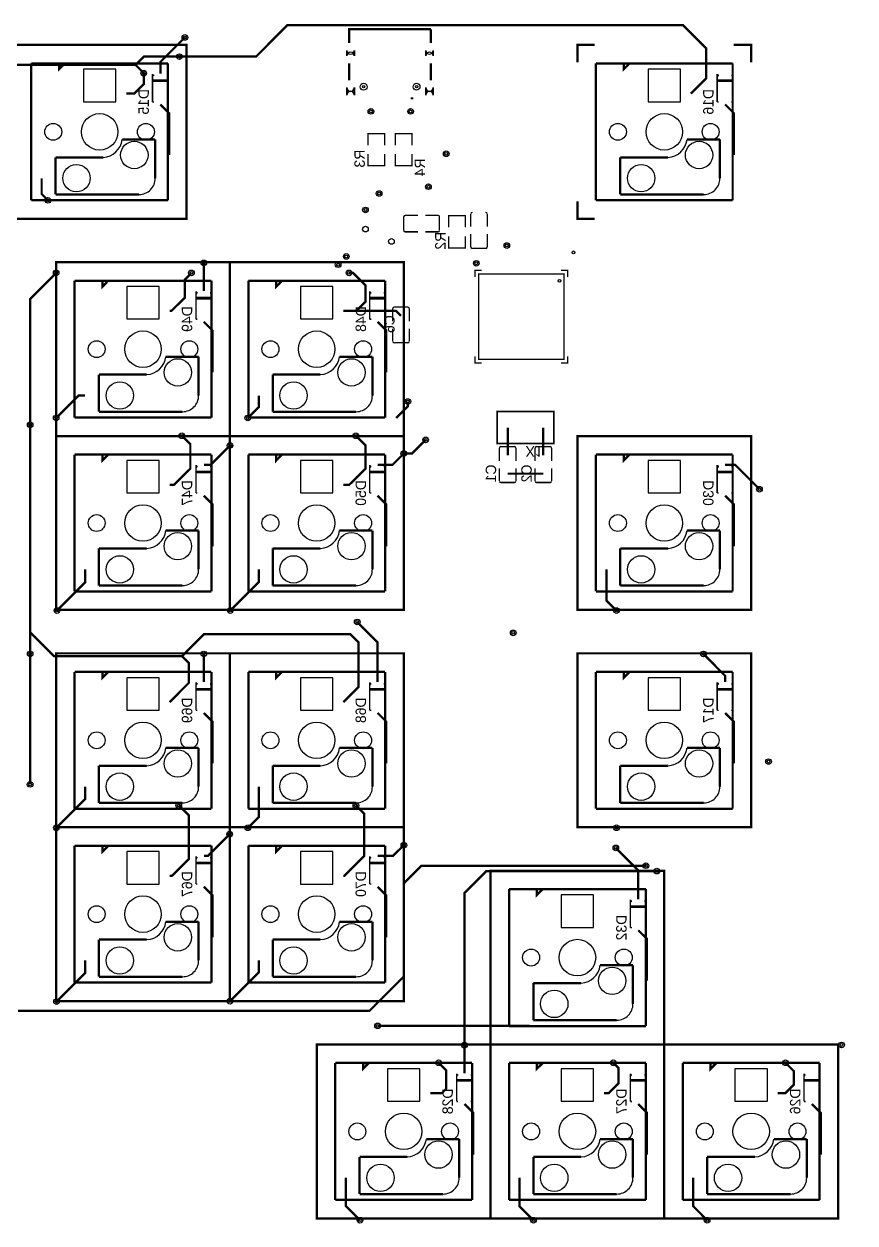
# Model space of a CAD drawing. Extents: x -38 to 13910, y -467 to 6521.
# Drawn here: x 246.5 to 337.6, y -14.3 to 117.1 of the extents above; entities that cross this region are included whole.
import ezdxf

# ---------------------------------------------------------------- set-up
doc = ezdxf.new("R2010")
doc.units = 0
doc.header["$MEASUREMENT"] = 0
for name, color, linetype, true_color in [('BottomLayer', 5, 'Continuous', 0x0000ff), ('BottomSilkLayer', 7, 'Continuous', 0x66cc33), ('BottomSolderMaskLayer', 7, 'Continuous', 0xaa00ff), ('Document', 7, 'Continuous', 0xffffff), ('Hole', 7, 'Continuous', 0x222222), ('Multi-Layer', 7, 'Continuous', 0xc0c0c0), ('TopLayer', 1, 'Continuous', 0xff0000), ('TopSilkLayer', 7, 'Continuous', 0xffcc00), ('TopSolderMaskLayer', 7, 'Continuous', 0x800080)]:
    doc.layers.add(name, color=color, linetype=linetype, true_color=true_color)

msp = doc.modelspace()

# ---------------------------------------------------------------- linework, layer by layer
at = {"layer": 'BottomLayer', "const_width": 0.254}
for points in [[(263.55, 113.49), (271.96, 113.49), (275.41, 116.94), (318.77, 116.94), (321.31, 114.4), (321.31, 111.11), (319.64, 109.44)], [(264.16, 115.59), (261.48, 112.91), (261.48, 111.63)], [(259.65, 111.69), (259.65, 110.49), (258.6, 109.44), (257.73, 109.44)], [(261.48, 108.25), (262.43, 107.29), (262.43, 102.71)], [(288.91, 108.92), (288.91, 108.92), (289.21, 108.92)], [(323.39, 108.25), (324.34, 107.3), (324.34, 102.71)], [(249.15, 97.74), (248.46, 98.44), (248.46, 100.17)], [(266.24, 90.89), (266.24, 90.89), (266.24, 87.82)], [(250.05, 89.79), (247.2, 86.94), (247.19, 33.74)], [(264.88, 89.79), (264.16, 89.06), (264.16, 87.09), (262.69, 85.63), (262.49, 85.63)], [(282.16, 89.79), (282.61, 89.79), (283.95, 88.44), (283.96, 86.64), (282.94, 85.63), (281.54, 85.63)], [(287.86, 85.09), (287.32, 85.63), (282.94, 85.63)], [(266.24, 84.43), (267.19, 83.48), (267.19, 78.89)], [(285.29, 84.43), (286.24, 83.48), (286.24, 78.89)], [(250.05, 73.89), (252.52, 76.35), (253.22, 76.35)], [(271.06, 73.89), (272.27, 75.1), (272.27, 76.35)], [(299.56, 72.84), (299.56, 72.84), (299.56, 69.79)], [(303.46, 72.84), (303.46, 72.84), (303.46, 69.79)], [(263.83, 71.94), (264.76, 71.02), (264.76, 68.34), (262.99, 66.58), (262.49, 66.58)], [(269.11, 70.89), (266.99, 68.77), (266.24, 68.77)], [(282.91, 71.94), (283.96, 70.89), (283.96, 68.34), (282.19, 66.58), (281.54, 66.58)], [(290.56, 71.49), (289.06, 69.99), (288.16, 69.99)], [(288.16, 69.99), (286.94, 68.77), (285.29, 68.77)], [(327.16, 66.09), (324.48, 68.77), (323.39, 68.77)], [(299.56, 67.79), (303.46, 67.79), (303.46, 67.79)], [(266.24, 65.38), (267.19, 64.43), (267.19, 59.84)], [(285.29, 65.38), (286.24, 64.43), (286.24, 59.84)], [(323.39, 65.38), (324.34, 64.43), (324.34, 59.84)], [(250.14, 52.79), (253.22, 55.87), (253.22, 57.3)], [(269.14, 52.79), (272.27, 55.92), (272.27, 57.3)], [(311.48, 52.79), (310.37, 53.9), (310.37, 57.3)], [(283.06, 51.54), (285.29, 49.31), (285.29, 44.96)], [(247.2, 50.39), (249.81, 47.79), (263.85, 47.79), (264.61, 47.04), (264.61, 44.88), (262.49, 42.76)], [(263.85, 47.79), (266.25, 50.19), (282.31, 50.19), (283.21, 49.29), (283.21, 44.43), (281.54, 42.76)], [(266.24, 48.03), (266.24, 48.03), (266.24, 44.96)], [(321.01, 48.03), (323.39, 45.64), (323.39, 44.96)], [(266.24, 41.57), (267.19, 40.62), (267.19, 36.03)], [(285.29, 41.57), (286.24, 40.62), (286.24, 36.03)], [(323.39, 41.57), (324.34, 40.62), (324.34, 36.03)], [(250.07, 28.98), (253.22, 32.13), (253.22, 33.49)], [(271.07, 28.98), (272.27, 30.18), (272.27, 33.49)], [(263.49, 31.44), (264.61, 30.32), (264.61, 25.58), (262.73, 23.71), (262.49, 23.71)], [(282.91, 31.44), (283.81, 30.53), (283.81, 25.88), (281.64, 23.71), (281.54, 23.71)], [(269.07, 28.29), (266.69, 25.91), (266.24, 25.91)], [(288.17, 27.08), (286.99, 25.91), (285.29, 25.91)], [(311.41, 26.78), (313.86, 24.33), (313.86, 21.14)], [(266.24, 22.52), (267.19, 21.57), (267.19, 16.98)], [(285.29, 22.52), (286.24, 21.57), (286.24, 16.98)], [(313.86, 17.76), (314.82, 16.81), (314.82, 12.22)], [(250.09, 9.93), (253.22, 13.06), (253.22, 14.44)], [(269.11, 9.98), (272.27, 13.15), (272.27, 14.44)], [(272.27, 13.3), (272.27, 13.3), (272.27, 14.44)], [(301.96, 7.28), (301.96, 7.28), (285.29, 7.28)], [(294.81, 5.16), (294.81, 5.16), (294.81, 2.09)], [(291.98, 3.23), (292.81, 2.41), (292.81, 0.38), (292.33, -0.1), (291.07, -0.1)], [(311.13, 3.23), (311.71, 2.65), (311.71, 0.98), (310.63, -0.1), (310.12, -0.1)], [(330.01, 3.23), (330.91, 2.33), (330.91, 0.83), (329.98, -0.1), (329.17, -0.1)], [(294.81, -1.29), (295.77, -2.25), (295.77, -6.83)], [(313.86, -1.29), (314.82, -2.24), (314.82, -6.83)], [(332.91, -1.29), (333.87, -2.24), (333.87, -6.83)], [(283.36, -14.02), (281.8, -12.45), (281.8, -9.37)], [(302.38, -14.02), (300.85, -12.49), (300.85, -9.37)], [(321.42, -14.02), (319.9, -12.49), (319.9, -9.37)]]:
    msp.add_lwpolyline(points, dxfattribs=at)
at = {"layer": 'BottomSilkLayer'}
for points, const_width in [([(291.13, 116.49), (282.19, 116.49), (282.19, 115)], 0.254), ([(291.13, 116.49), (291.13, 116.49), (291.13, 115)], 0.254), ([(282.19, 112.77), (282.19, 112.77), (282.19, 110.9)], 0.254), ([(291.13, 112.77), (291.13, 112.77), (291.13, 110.9)], 0.254), ([(260.72, 111.52), (260.61, 111.52), (260.61, 111.35)], 0.152), ([(260.61, 111.35), (260.61, 111.35), (260.72, 111.35)], 0.152), ([(260.61, 111.35), (260.61, 111.35), (260.61, 108.53)], 0.152), ([(260.61, 110.91), (260.61, 110.91), (262.34, 110.91)], 0.152), ([(260.61, 110.77), (260.61, 110.77), (262.34, 110.77)], 0.152), ([(260.72, 111.52), (260.72, 111.52), (260.72, 111.35)], 0.152), ([(262.23, 111.52), (262.23, 111.52), (262.23, 111.35)], 0.152), ([(262.34, 111.35), (262.34, 111.52), (262.23, 111.52)], 0.152), ([(262.23, 111.35), (262.23, 111.35), (262.34, 111.35)], 0.152), ([(262.34, 111.35), (262.34, 111.35), (262.34, 108.53)], 0.152), ([(322.63, 111.52), (322.52, 111.52), (322.52, 111.35)], 0.152), ([(322.52, 111.35), (322.52, 111.35), (322.63, 111.35)], 0.152), ([(322.52, 111.35), (322.52, 111.35), (322.52, 108.53)], 0.152), ([(322.52, 110.91), (322.52, 110.91), (324.26, 110.91)], 0.152), ([(322.52, 110.77), (322.52, 110.77), (324.26, 110.77)], 0.152), ([(322.63, 111.52), (322.63, 111.52), (322.63, 111.35)], 0.152), ([(324.14, 111.52), (324.14, 111.52), (324.14, 111.35)], 0.152), ([(324.26, 111.35), (324.26, 111.52), (324.14, 111.52)], 0.152), ([(324.14, 111.35), (324.14, 111.35), (324.26, 111.35)], 0.152), ([(324.26, 111.35), (324.26, 111.35), (324.26, 108.53)], 0.152), ([(260.61, 108.53), (260.61, 108.53), (260.78, 108.53)], 0.152), ([(262.34, 108.53), (262.34, 108.53), (262.17, 108.53)], 0.152), ([(322.52, 108.53), (322.52, 108.53), (322.69, 108.53)], 0.152), ([(324.26, 108.53), (324.26, 108.53), (324.09, 108.53)], 0.152), ([(286.07, 103.77), (286.07, 105.05), (284.24, 105.05), (284.24, 103.77)], 0.152), ([(289.07, 103.77), (289.07, 105.05), (287.24, 105.05), (287.24, 103.77)], 0.152), ([(286.07, 102.81), (286.07, 101.53), (284.24, 101.53), (284.24, 102.81)], 0.152), ([(289.07, 102.81), (289.07, 101.53), (287.24, 101.53), (287.24, 102.81)], 0.152), ([(288.14, 95.94), (288.14, 95.94), (288.14, 94.44)], 0.152), ([(289.71, 96.09), (289.71, 96.09), (288.3, 96.09)], 0.152), ([(290.51, 96.09), (290.51, 96.09), (291.92, 96.09)], 0.152), ([(292.07, 95.94), (292.07, 95.94), (292.07, 94.44)], 0.152), ([(294.92, 94.77), (294.92, 96.05), (293.09, 96.05), (293.09, 94.77)], 0.152), ([(295.5, 94.84), (295.5, 94.84), (295.5, 96.25)], 0.152), ([(297.31, 96.25), (297.31, 96.25), (297.31, 94.84)], 0.152), ([(288.3, 94.29), (288.3, 94.29), (289.71, 94.29)], 0.152), ([(291.92, 94.29), (291.92, 94.29), (290.51, 94.29)], 0.152), ([(294.92, 93.81), (294.92, 92.53), (293.09, 92.53), (293.09, 93.81)], 0.152), ([(295.5, 94.04), (295.5, 94.04), (295.5, 92.63)], 0.152), ([(297.31, 92.63), (297.31, 92.63), (297.31, 94.04)], 0.152), ([(295.66, 92.48), (295.66, 92.48), (297.16, 92.48)], 0.152), ([(296.71, 90.07), (295.98, 90.07), (295.98, 89.34)], 0.152), ([(305.41, 90.07), (306.14, 90.07), (306.14, 89.34)], 0.152), ([(265.48, 87.71), (265.37, 87.71), (265.37, 87.53)], 0.152), ([(265.37, 87.53), (265.37, 87.53), (265.48, 87.53)], 0.152), ([(265.37, 87.53), (265.37, 87.53), (265.37, 84.72)], 0.152), ([(265.37, 87.1), (265.37, 87.1), (267.1, 87.1)], 0.152), ([(265.37, 86.95), (265.37, 86.95), (267.1, 86.95)], 0.152), ([(265.48, 87.71), (265.48, 87.71), (265.48, 87.53)], 0.152), ([(266.99, 87.71), (266.99, 87.71), (266.99, 87.53)], 0.152), ([(267.1, 87.53), (267.1, 87.71), (266.99, 87.71)], 0.152), ([(266.99, 87.53), (266.99, 87.53), (267.1, 87.53)], 0.152), ([(267.1, 87.53), (267.1, 87.53), (267.1, 84.72)], 0.152), ([(284.53, 87.71), (284.42, 87.71), (284.42, 87.53)], 0.152), ([(284.42, 87.53), (284.42, 87.53), (284.53, 87.53)], 0.152), ([(284.42, 87.53), (284.42, 87.53), (284.42, 84.72)], 0.152), ([(284.42, 87.1), (284.42, 87.1), (286.15, 87.1)], 0.152), ([(284.42, 86.95), (284.42, 86.95), (286.15, 86.95)], 0.152), ([(284.53, 87.71), (284.53, 87.71), (284.53, 87.53)], 0.152), ([(286.04, 87.71), (286.04, 87.71), (286.04, 87.53)], 0.152), ([(286.15, 87.53), (286.15, 87.71), (286.04, 87.71)], 0.152), ([(286.04, 87.53), (286.04, 87.53), (286.15, 87.53)], 0.152), ([(286.15, 87.53), (286.15, 87.53), (286.15, 84.72)], 0.152), ([(286.95, 85.9), (286.95, 85.9), (286.95, 84.49)], 0.152), ([(288.61, 86.05), (288.61, 86.05), (287.11, 86.05)], 0.152), ([(288.76, 84.49), (288.76, 84.49), (288.76, 85.9)], 0.152), ([(265.37, 84.72), (265.37, 84.72), (265.54, 84.72)], 0.152), ([(267.1, 84.72), (267.1, 84.72), (266.94, 84.72)], 0.152), ([(284.42, 84.72), (284.42, 84.72), (284.59, 84.72)], 0.152), ([(286.15, 84.72), (286.15, 84.72), (285.99, 84.72)], 0.152), ([(286.95, 82.28), (286.95, 82.28), (286.95, 83.69)], 0.152), ([(288.76, 83.69), (288.76, 83.69), (288.76, 82.28)], 0.152), ([(288.61, 82.13), (288.61, 82.13), (287.11, 82.13)], 0.152), ([(296.71, 79.91), (295.98, 79.91), (295.98, 80.64)], 0.152), ([(305.41, 79.91), (306.14, 79.91), (306.14, 80.64)], 0.152), ([(298.65, 70.6), (298.65, 70.6), (298.65, 69.19)], 0.152), ([(300.31, 70.75), (300.31, 70.75), (298.81, 70.75)], 0.152), ([(300.46, 69.19), (300.46, 69.19), (300.46, 70.6)], 0.152), ([(302.55, 70.6), (302.55, 70.6), (302.55, 69.19)], 0.152), ([(304.21, 70.75), (304.21, 70.75), (302.71, 70.75)], 0.152), ([(304.36, 69.19), (304.36, 69.19), (304.36, 70.6)], 0.152), ([(265.48, 68.66), (265.37, 68.66), (265.37, 68.48)], 0.152), ([(265.37, 68.48), (265.37, 68.48), (265.48, 68.48)], 0.152), ([(265.37, 68.48), (265.37, 68.48), (265.37, 65.67)], 0.152), ([(265.48, 68.66), (265.48, 68.66), (265.48, 68.48)], 0.152), ([(266.99, 68.66), (266.99, 68.66), (266.99, 68.48)], 0.152), ([(267.1, 68.48), (267.1, 68.66), (266.99, 68.66)], 0.152), ([(266.99, 68.48), (266.99, 68.48), (267.1, 68.48)], 0.152), ([(267.1, 68.48), (267.1, 68.48), (267.1, 65.67)], 0.152), ([(284.53, 68.66), (284.42, 68.66), (284.42, 68.48)], 0.152), ([(284.42, 68.48), (284.42, 68.48), (284.53, 68.48)], 0.152), ([(284.42, 68.48), (284.42, 68.48), (284.42, 65.67)], 0.152), ([(284.53, 68.66), (284.53, 68.66), (284.53, 68.48)], 0.152), ([(286.04, 68.66), (286.04, 68.66), (286.04, 68.48)], 0.152), ([(286.15, 68.48), (286.15, 68.66), (286.04, 68.66)], 0.152), ([(286.04, 68.48), (286.04, 68.48), (286.15, 68.48)], 0.152), ([(286.15, 68.48), (286.15, 68.48), (286.15, 65.67)], 0.152), ([(298.65, 66.98), (298.65, 66.98), (298.65, 68.39)], 0.152), ([(300.46, 68.39), (300.46, 68.39), (300.46, 66.98)], 0.152), ([(302.55, 66.98), (302.55, 66.98), (302.55, 68.39)], 0.152), ([(304.36, 68.39), (304.36, 68.39), (304.36, 66.98)], 0.152), ([(322.63, 68.66), (322.52, 68.66), (322.52, 68.48)], 0.152), ([(322.52, 68.48), (322.52, 68.48), (322.63, 68.48)], 0.152), ([(322.52, 68.48), (322.52, 68.48), (322.52, 65.67)], 0.152), ([(322.63, 68.66), (322.63, 68.66), (322.63, 68.48)], 0.152), ([(324.14, 68.66), (324.14, 68.66), (324.14, 68.48)], 0.152), ([(324.26, 68.48), (324.26, 68.66), (324.14, 68.66)], 0.152), ([(324.14, 68.48), (324.14, 68.48), (324.26, 68.48)], 0.152), ([(324.26, 68.48), (324.26, 68.48), (324.26, 65.67)], 0.152), ([(265.37, 68.05), (265.37, 68.05), (267.1, 68.05)], 0.152), ([(265.37, 67.9), (265.37, 67.9), (267.1, 67.9)], 0.152), ([(284.42, 68.05), (284.42, 68.05), (286.15, 68.05)], 0.152), ([(284.42, 67.9), (284.42, 67.9), (286.15, 67.9)], 0.152), ([(322.52, 68.05), (322.52, 68.05), (324.26, 68.05)], 0.152), ([(322.52, 67.9), (322.52, 67.9), (324.26, 67.9)], 0.152), ([(265.37, 65.67), (265.37, 65.67), (265.54, 65.67)], 0.152), ([(267.1, 65.67), (267.1, 65.67), (266.94, 65.67)], 0.152), ([(284.42, 65.67), (284.42, 65.67), (284.59, 65.67)], 0.152), ([(286.15, 65.67), (286.15, 65.67), (285.99, 65.67)], 0.152), ([(300.31, 66.82), (300.31, 66.82), (298.81, 66.82)], 0.152), ([(304.21, 66.82), (304.21, 66.82), (302.71, 66.82)], 0.152), ([(322.52, 65.67), (322.52, 65.67), (322.69, 65.67)], 0.152), ([(324.26, 65.67), (324.26, 65.67), (324.09, 65.67)], 0.152), ([(265.48, 44.84), (265.37, 44.84), (265.37, 44.67)], 0.152), ([(265.37, 44.67), (265.37, 44.67), (265.48, 44.67)], 0.152), ([(265.37, 44.67), (265.37, 44.67), (265.37, 41.86)], 0.152), ([(265.48, 44.84), (265.48, 44.84), (265.48, 44.67)], 0.152), ([(266.99, 44.84), (266.99, 44.84), (266.99, 44.67)], 0.152), ([(267.1, 44.67), (267.1, 44.84), (266.99, 44.84)], 0.152), ([(266.99, 44.67), (266.99, 44.67), (267.1, 44.67)], 0.152), ([(267.1, 44.67), (267.1, 44.67), (267.1, 41.86)], 0.152), ([(284.53, 44.84), (284.42, 44.84), (284.42, 44.67)], 0.152), ([(284.42, 44.67), (284.42, 44.67), (284.53, 44.67)], 0.152), ([(284.42, 44.67), (284.42, 44.67), (284.42, 41.86)], 0.152), ([(284.53, 44.84), (284.53, 44.84), (284.53, 44.67)], 0.152), ([(286.04, 44.84), (286.04, 44.84), (286.04, 44.67)], 0.152), ([(286.15, 44.67), (286.15, 44.84), (286.04, 44.84)], 0.152), ([(286.04, 44.67), (286.04, 44.67), (286.15, 44.67)], 0.152), ([(286.15, 44.67), (286.15, 44.67), (286.15, 41.86)], 0.152), ([(322.63, 44.84), (322.52, 44.84), (322.52, 44.67)], 0.152), ([(322.52, 44.67), (322.52, 44.67), (322.63, 44.67)], 0.152), ([(322.52, 44.67), (322.52, 44.67), (322.52, 41.86)], 0.152), ([(322.63, 44.84), (322.63, 44.84), (322.63, 44.67)], 0.152), ([(324.14, 44.84), (324.14, 44.84), (324.14, 44.67)], 0.152), ([(324.26, 44.67), (324.26, 44.84), (324.14, 44.84)], 0.152), ([(324.14, 44.67), (324.14, 44.67), (324.26, 44.67)], 0.152), ([(324.26, 44.67), (324.26, 44.67), (324.26, 41.86)], 0.152), ([(265.37, 44.23), (265.37, 44.23), (267.1, 44.23)], 0.152), ([(265.37, 44.09), (265.37, 44.09), (267.1, 44.09)], 0.152), ([(284.42, 44.23), (284.42, 44.23), (286.15, 44.23)], 0.152), ([(284.42, 44.09), (284.42, 44.09), (286.15, 44.09)], 0.152), ([(322.52, 44.23), (322.52, 44.23), (324.26, 44.23)], 0.152), ([(322.52, 44.09), (322.52, 44.09), (324.26, 44.09)], 0.152), ([(265.37, 41.86), (265.37, 41.86), (265.54, 41.86)], 0.152), ([(267.1, 41.86), (267.1, 41.86), (266.94, 41.86)], 0.152), ([(284.42, 41.86), (284.42, 41.86), (284.59, 41.86)], 0.152), ([(286.15, 41.86), (286.15, 41.86), (285.99, 41.86)], 0.152), ([(322.52, 41.86), (322.52, 41.86), (322.69, 41.86)], 0.152), ([(324.26, 41.86), (324.26, 41.86), (324.09, 41.86)], 0.152), ([(265.48, 25.79), (265.37, 25.79), (265.37, 25.62)], 0.152), ([(265.37, 25.62), (265.37, 25.62), (265.48, 25.62)], 0.152), ([(265.37, 25.62), (265.37, 25.62), (265.37, 22.81)], 0.152), ([(265.37, 25.18), (265.37, 25.18), (267.1, 25.18)], 0.152), ([(265.37, 25.04), (265.37, 25.04), (267.1, 25.04)], 0.152), ([(265.48, 25.79), (265.48, 25.79), (265.48, 25.62)], 0.152), ([(266.99, 25.79), (266.99, 25.79), (266.99, 25.62)], 0.152), ([(267.1, 25.62), (267.1, 25.79), (266.99, 25.79)], 0.152), ([(266.99, 25.62), (266.99, 25.62), (267.1, 25.62)], 0.152), ([(267.1, 25.62), (267.1, 25.62), (267.1, 22.81)], 0.152), ([(284.53, 25.79), (284.42, 25.79), (284.42, 25.62)], 0.152), ([(284.42, 25.62), (284.42, 25.62), (284.53, 25.62)], 0.152), ([(284.42, 25.62), (284.42, 25.62), (284.42, 22.81)], 0.152), ([(284.42, 25.18), (284.42, 25.18), (286.15, 25.18)], 0.152), ([(284.42, 25.04), (284.42, 25.04), (286.15, 25.04)], 0.152), ([(284.53, 25.79), (284.53, 25.79), (284.53, 25.62)], 0.152), ([(286.04, 25.79), (286.04, 25.79), (286.04, 25.62)], 0.152), ([(286.15, 25.62), (286.15, 25.79), (286.04, 25.79)], 0.152), ([(286.04, 25.62), (286.04, 25.62), (286.15, 25.62)], 0.152), ([(286.15, 25.62), (286.15, 25.62), (286.15, 22.81)], 0.152), ([(265.37, 22.81), (265.37, 22.81), (265.54, 22.81)], 0.152), ([(267.1, 22.81), (267.1, 22.81), (266.94, 22.81)], 0.152), ([(284.42, 22.81), (284.42, 22.81), (284.59, 22.81)], 0.152), ([(286.15, 22.81), (286.15, 22.81), (285.99, 22.81)], 0.152), ([(313.11, 21.03), (313, 21.03), (313, 20.86)], 0.152), ([(313.11, 21.03), (313.11, 21.03), (313.11, 20.86)], 0.152), ([(314.62, 21.03), (314.62, 21.03), (314.62, 20.86)], 0.152), ([(314.73, 20.86), (314.73, 21.03), (314.62, 21.03)], 0.152), ([(313, 20.86), (313, 20.86), (313.11, 20.86)], 0.152), ([(313, 20.86), (313, 20.86), (313, 18.04)], 0.152), ([(313, 20.42), (313, 20.42), (314.73, 20.42)], 0.152), ([(313, 20.28), (313, 20.28), (314.73, 20.28)], 0.152), ([(314.62, 20.86), (314.62, 20.86), (314.73, 20.86)], 0.152), ([(314.73, 20.86), (314.73, 20.86), (314.73, 18.04)], 0.152), ([(313, 18.04), (313, 18.04), (313.17, 18.04)], 0.152), ([(314.73, 18.04), (314.73, 18.04), (314.56, 18.04)], 0.152), ([(294.06, 1.98), (293.95, 1.98), (293.95, 1.81)], 0.152), ([(293.95, 1.81), (293.95, 1.81), (294.06, 1.81)], 0.152), ([(293.95, 1.81), (293.95, 1.81), (293.95, -1.01)], 0.152), ([(293.95, 1.37), (293.95, 1.37), (295.68, 1.37)], 0.152), ([(294.06, 1.98), (294.06, 1.98), (294.06, 1.81)], 0.152), ([(295.57, 1.98), (295.57, 1.98), (295.57, 1.81)], 0.152), ([(295.68, 1.81), (295.68, 1.98), (295.57, 1.98)], 0.152), ([(295.57, 1.81), (295.57, 1.81), (295.68, 1.81)], 0.152), ([(295.68, 1.81), (295.68, 1.81), (295.68, -1.01)], 0.152), ([(313.11, 1.98), (313, 1.98), (313, 1.81)], 0.152), ([(313, 1.81), (313, 1.81), (313.11, 1.81)], 0.152), ([(313, 1.81), (313, 1.81), (313, -1.01)], 0.152), ([(313, 1.37), (313, 1.37), (314.73, 1.37)], 0.152), ([(313.11, 1.98), (313.11, 1.98), (313.11, 1.81)], 0.152), ([(314.62, 1.98), (314.62, 1.98), (314.62, 1.81)], 0.152), ([(314.73, 1.81), (314.73, 1.98), (314.62, 1.98)], 0.152), ([(314.62, 1.81), (314.62, 1.81), (314.73, 1.81)], 0.152), ([(314.73, 1.81), (314.73, 1.81), (314.73, -1.01)], 0.152), ([(332.16, 1.98), (332.05, 1.98), (332.05, 1.81)], 0.152), ([(332.05, 1.81), (332.05, 1.81), (332.16, 1.81)], 0.152), ([(332.05, 1.81), (332.05, 1.81), (332.05, -1.01)], 0.152), ([(332.05, 1.37), (332.05, 1.37), (333.78, 1.37)], 0.152), ([(332.16, 1.98), (332.16, 1.98), (332.16, 1.81)], 0.152), ([(333.67, 1.98), (333.67, 1.98), (333.67, 1.81)], 0.152), ([(333.78, 1.81), (333.78, 1.98), (333.67, 1.98)], 0.152), ([(333.67, 1.81), (333.67, 1.81), (333.78, 1.81)], 0.152), ([(333.78, 1.81), (333.78, 1.81), (333.78, -1.01)], 0.152), ([(293.95, 1.23), (293.95, 1.23), (295.68, 1.23)], 0.152), ([(313, 1.23), (313, 1.23), (314.73, 1.23)], 0.152), ([(332.05, 1.23), (332.05, 1.23), (333.78, 1.23)], 0.152), ([(293.95, -1.01), (293.95, -1.01), (294.12, -1.01)], 0.152), ([(295.68, -1.01), (295.68, -1.01), (295.51, -1.01)], 0.152), ([(313, -1.01), (313, -1.01), (313.17, -1.01)], 0.152), ([(314.73, -1.01), (314.73, -1.01), (314.56, -1.01)], 0.152), ([(332.05, -1.01), (332.05, -1.01), (332.22, -1.01)], 0.152), ([(333.78, -1.01), (333.78, -1.01), (333.61, -1.01)], 0.152)]:
    msp.add_lwpolyline(points, dxfattribs=dict(at, const_width=const_width))
for points, const_width in [([(250.36, 112.74), (251, 112.74), (250.36, 112.11), (250.36, 112.74)], 0.254), ([(312.28, 112.74), (312.91, 112.74), (312.28, 112.11), (312.28, 112.74)], 0.254), ([(305.73, 89.66), (296.38, 89.66), (296.38, 80.31), (305.73, 80.31), (305.73, 89.66)], 0.152), ([(255.13, 88.93), (255.76, 88.93), (255.13, 88.29), (255.13, 88.93)], 0.254), ([(274.18, 88.93), (274.81, 88.93), (274.18, 88.29), (274.18, 88.93)], 0.254), ([(298.41, 71.44), (298.41, 71.09), (304.61, 71.09), (304.61, 74.59), (298.41, 74.59), (298.41, 71.44)], 0.18), ([(255.13, 69.88), (255.76, 69.88), (255.13, 69.24), (255.13, 69.88)], 0.254), ([(274.18, 69.88), (274.81, 69.88), (274.18, 69.24), (274.18, 69.88)], 0.254), ([(312.28, 69.88), (312.91, 69.88), (312.28, 69.24), (312.28, 69.88)], 0.254), ([(255.13, 46.07), (255.76, 46.07), (255.13, 45.43), (255.13, 46.07)], 0.254), ([(274.18, 46.07), (274.81, 46.07), (274.18, 45.43), (274.18, 46.07)], 0.254), ([(312.28, 46.07), (312.91, 46.07), (312.28, 45.43), (312.28, 46.07)], 0.254), ([(255.13, 27.01), (255.76, 27.01), (255.13, 26.38), (255.13, 27.01)], 0.254), ([(274.18, 27.01), (274.81, 27.01), (274.18, 26.38), (274.18, 27.01)], 0.254), ([(302.75, 22.25), (303.39, 22.25), (302.75, 21.62), (302.75, 22.25)], 0.254), ([(283.7, 3.2), (284.34, 3.2), (283.7, 2.57), (283.7, 3.2)], 0.254), ([(302.75, 3.2), (303.39, 3.2), (302.75, 2.57), (302.75, 3.2)], 0.254), ([(321.8, 3.2), (322.44, 3.2), (321.8, 2.57), (321.8, 3.2)], 0.254)]:
    msp.add_lwpolyline(points, close=True, dxfattribs=dict(at, const_width=const_width))
msp.add_circle((305.23, 88.93), 0.15, dxfattribs=at)
for centre, start, end in [((288.3, 95.94), 90, 180), ((291.92, 95.94), 360, 90), ((295.66, 96.25), 90, 180), ((297.16, 96.25), 0, 90), ((288.3, 94.44), 180, 270), ((291.92, 94.44), 270, 0), ((295.66, 92.63), 180, 270), ((297.16, 92.63), 270, 0), ((287.11, 85.9), 90, 180), ((288.61, 85.9), 0, 90), ((287.11, 82.28), 180, 270), ((288.61, 82.28), 270, 0), ((298.81, 70.6), 90, 180), ((300.31, 70.6), 0, 90), ((302.71, 70.6), 90, 180), ((304.21, 70.6), 0, 90), ((298.81, 66.98), 180, 270), ((300.31, 66.98), 270, 0), ((302.71, 66.98), 180, 270), ((304.21, 66.98), 270, 0)]:
    msp.add_arc(centre, 0.152, start, end, dxfattribs=at)
at = {"layer": 'BottomSolderMaskLayer'}
for points in [[(281.92, 113.56), (281.92, 113.56), (281.92, 114.17)], [(282.75, 113.56), (282.75, 113.56), (282.75, 114.17)], [(290.57, 113.56), (290.57, 113.56), (290.57, 114.17)], [(291.4, 113.56), (291.4, 113.56), (291.4, 114.17)], [(281.92, 109.28), (281.92, 109.28), (281.92, 110.1)], [(282.75, 109.28), (282.75, 109.28), (282.75, 110.1)], [(290.57, 109.28), (290.57, 109.28), (290.57, 110.1)], [(291.4, 109.28), (291.4, 109.28), (291.4, 110.1)]]:
    msp.add_lwpolyline(points, close=True, dxfattribs=at)
for centre, start, end in [((282.33, 114.17), 180, 0), ((282.33, 113.56), 0, 180), ((290.98, 114.17), 180, 0), ((290.98, 113.56), 0, 180), ((282.33, 110.1), 180, 0), ((282.33, 109.28), 0, 180), ((290.98, 110.1), 180, 0), ((290.98, 109.28), 0, 180)]:
    msp.add_arc(centre, 0.417, start, end, dxfattribs=at)
at = {"layer": 'Document', "const_width": 0.254}
for points in [[(264.33, 95.72), (245.28, 95.72), (245.28, 114.77), (264.33, 114.77)], [(264.33, 114.77), (264.33, 114.77), (264.33, 95.72)], [(257.3, 104.41), (257.3, 104.41), (260.9, 104.41)], [(260.9, 104.41), (260.9, 104.41), (260.9, 100.17)], [(319.21, 104.41), (319.21, 104.41), (322.82, 104.41)], [(322.82, 104.41), (322.82, 104.41), (322.82, 100.17)], [(249.98, 102.45), (249.98, 102.45), (249.98, 98.39)], [(249.98, 102.45), (249.98, 102.45), (255.21, 102.45)], [(311.89, 102.45), (311.89, 102.45), (311.89, 98.39)], [(311.89, 102.45), (311.89, 102.45), (317.13, 102.45)], [(259.13, 98.39), (259.13, 98.39), (249.98, 98.39)], [(321.04, 98.39), (321.04, 98.39), (311.89, 98.39)], [(269.1, 71.91), (250.05, 71.91), (250.05, 90.96), (269.1, 90.96)], [(269.1, 90.96), (269.1, 90.96), (269.1, 71.91)], [(288.15, 71.91), (269.1, 71.91), (269.1, 90.96), (288.15, 90.96)], [(288.15, 90.96), (288.15, 90.96), (288.15, 71.91)], [(262.06, 80.6), (262.06, 80.6), (265.67, 80.6)], [(265.67, 80.6), (265.67, 80.6), (265.67, 76.35)], [(281.11, 80.6), (281.11, 80.6), (284.72, 80.6)], [(284.72, 80.6), (284.72, 80.6), (284.72, 76.35)], [(254.74, 78.64), (254.74, 78.64), (254.74, 74.58)], [(254.74, 78.64), (254.74, 78.64), (259.98, 78.64)], [(273.79, 78.64), (273.79, 78.64), (273.79, 74.58)], [(273.79, 78.64), (273.79, 78.64), (279.03, 78.64)], [(263.89, 74.58), (263.89, 74.58), (254.74, 74.58)], [(282.94, 74.58), (282.94, 74.58), (273.79, 74.58)], [(269.1, 52.86), (250.05, 52.86), (250.05, 71.91), (269.1, 71.91)], [(269.1, 71.91), (269.1, 71.91), (269.1, 52.86)], [(288.15, 52.86), (269.1, 52.86), (269.1, 71.91), (288.15, 71.91)], [(288.15, 71.91), (288.15, 71.91), (288.15, 52.86)], [(326.25, 52.86), (307.2, 52.86), (307.2, 71.91), (326.25, 71.91)], [(326.25, 71.91), (326.25, 71.91), (326.25, 52.86)], [(262.06, 61.55), (262.06, 61.55), (265.67, 61.55)], [(265.67, 61.55), (265.67, 61.55), (265.67, 57.3)], [(281.11, 61.55), (281.11, 61.55), (284.72, 61.55)], [(284.72, 61.55), (284.72, 61.55), (284.72, 57.3)], [(319.21, 61.55), (319.21, 61.55), (322.82, 61.55)], [(322.82, 61.55), (322.82, 61.55), (322.82, 57.3)], [(254.74, 59.59), (254.74, 59.59), (254.74, 55.53)], [(254.74, 59.59), (254.74, 59.59), (259.98, 59.59)], [(273.79, 59.59), (273.79, 59.59), (273.79, 55.53)], [(273.79, 59.59), (273.79, 59.59), (279.03, 59.59)], [(311.89, 59.59), (311.89, 59.59), (311.89, 55.53)], [(311.89, 59.59), (311.89, 59.59), (317.13, 59.59)], [(263.89, 55.53), (263.89, 55.53), (254.74, 55.53)], [(282.94, 55.53), (282.94, 55.53), (273.79, 55.53)], [(321.04, 55.53), (321.04, 55.53), (311.89, 55.53)], [(269.1, 29.05), (250.05, 29.05), (250.05, 48.1), (269.1, 48.1)], [(269.1, 48.1), (269.1, 48.1), (269.1, 29.05)], [(288.15, 29.05), (269.1, 29.05), (269.1, 48.1), (288.15, 48.1)], [(288.15, 48.1), (288.15, 48.1), (288.15, 29.05)], [(326.25, 29.05), (307.2, 29.05), (307.2, 48.1), (326.25, 48.1)], [(326.25, 48.1), (326.25, 48.1), (326.25, 29.05)], [(262.06, 37.73), (262.06, 37.73), (265.67, 37.73)], [(265.67, 37.73), (265.67, 37.73), (265.67, 33.49)], [(281.11, 37.73), (281.11, 37.73), (284.72, 37.73)], [(284.72, 37.73), (284.72, 37.73), (284.72, 33.49)], [(319.21, 37.73), (319.21, 37.73), (322.82, 37.73)], [(322.82, 37.73), (322.82, 37.73), (322.82, 33.49)], [(254.74, 35.78), (254.74, 35.78), (254.74, 31.71)], [(254.74, 35.78), (254.74, 35.78), (259.98, 35.78)], [(273.79, 35.78), (273.79, 35.78), (273.79, 31.71)], [(273.79, 35.78), (273.79, 35.78), (279.03, 35.78)], [(311.89, 35.78), (311.89, 35.78), (311.89, 31.71)], [(311.89, 35.78), (311.89, 35.78), (317.13, 35.78)], [(263.89, 31.71), (263.89, 31.71), (254.74, 31.71)], [(282.94, 31.71), (282.94, 31.71), (273.79, 31.71)], [(321.04, 31.71), (321.04, 31.71), (311.89, 31.71)], [(269.1, 10), (250.05, 10), (250.05, 29.05), (269.1, 29.05)], [(269.1, 29.05), (269.1, 29.05), (269.1, 10)], [(288.15, 10), (269.1, 10), (269.1, 29.05), (288.15, 29.05)], [(288.15, 29.05), (288.15, 29.05), (288.15, 10)], [(316.72, 5.23), (297.67, 5.23), (297.67, 24.28), (316.72, 24.28)], [(316.72, 24.28), (316.72, 24.28), (316.72, 5.23)], [(262.06, 18.68), (262.06, 18.68), (265.67, 18.68)], [(265.67, 18.68), (265.67, 18.68), (265.67, 14.44)], [(281.11, 18.68), (281.11, 18.68), (284.72, 18.68)], [(284.72, 18.68), (284.72, 18.68), (284.72, 14.44)], [(254.74, 16.73), (254.74, 16.73), (254.74, 12.66)], [(254.74, 16.73), (254.74, 16.73), (259.98, 16.73)], [(273.79, 16.73), (273.79, 16.73), (273.79, 12.66)], [(273.79, 16.73), (273.79, 16.73), (279.03, 16.73)], [(309.69, 13.92), (309.69, 13.92), (313.29, 13.92)], [(313.29, 13.92), (313.29, 13.92), (313.29, 9.68)], [(263.89, 12.66), (263.89, 12.66), (254.74, 12.66)], [(282.94, 12.66), (282.94, 12.66), (273.79, 12.66)], [(302.37, 11.97), (302.37, 11.97), (302.37, 7.9)], [(302.37, 11.97), (302.37, 11.97), (307.6, 11.97)], [(311.51, 7.9), (311.51, 7.9), (302.37, 7.9)], [(297.67, -13.82), (278.62, -13.82), (278.62, 5.23), (297.67, 5.23)], [(297.67, 5.23), (297.67, 5.23), (297.67, -13.82)], [(316.72, -13.82), (297.67, -13.82), (297.67, 5.23), (316.72, 5.23)], [(316.72, 5.23), (316.72, 5.23), (316.72, -13.82)], [(335.77, -13.82), (316.72, -13.82), (316.72, 5.23), (335.77, 5.23)], [(335.77, 5.23), (335.77, 5.23), (335.77, -13.82)], [(290.64, -5.13), (290.64, -5.13), (294.24, -5.13)], [(294.24, -5.13), (294.24, -5.13), (294.24, -9.37)], [(309.69, -5.13), (309.69, -5.13), (313.29, -5.13)], [(313.29, -5.13), (313.29, -5.13), (313.29, -9.37)], [(328.74, -5.13), (328.74, -5.13), (332.34, -5.13)], [(332.34, -5.13), (332.34, -5.13), (332.34, -9.37)], [(283.32, -7.08), (283.32, -7.08), (283.32, -11.15)], [(283.32, -7.08), (283.32, -7.08), (288.55, -7.08)], [(302.37, -7.08), (302.37, -7.08), (302.37, -11.15)], [(302.37, -7.08), (302.37, -7.08), (307.6, -7.08)], [(321.42, -7.08), (321.42, -7.08), (321.42, -11.15)], [(321.42, -7.08), (321.42, -7.08), (326.65, -7.08)], [(292.46, -11.15), (292.46, -11.15), (283.32, -11.15)], [(311.51, -11.15), (311.51, -11.15), (302.37, -11.15)], [(330.56, -11.15), (330.56, -11.15), (321.42, -11.15)]]:
    msp.add_lwpolyline(points, dxfattribs=at)
at = {"layer": 'Document'}
for centre in [(283.76, 110.19), (289.56, 110.19)]:
    msp.add_circle(centre, 0.125, dxfattribs=at)
for centre, radius, start, end in [((255.09, 104.67), 2.22, 273.1216, 353.2761), ((317.01, 104.67), 2.22, 273.1216, 353.2761), ((259.14, 100.16), 1.77, 270, 0.2787), ((321.05, 100.16), 1.77, 270, 0.2787), ((259.86, 80.86), 2.22, 273.1216, 353.2761), ((278.91, 80.86), 2.22, 273.1216, 353.2761), ((263.9, 76.35), 1.77, 270, 0.2787), ((282.95, 76.35), 1.77, 270, 0.2787), ((259.86, 61.81), 2.22, 273.1216, 353.2761), ((278.91, 61.81), 2.22, 273.1216, 353.2761), ((317.01, 61.81), 2.22, 273.1216, 353.2761), ((263.9, 57.3), 1.77, 270, 0.2787), ((282.95, 57.3), 1.77, 270, 0.2787), ((321.05, 57.3), 1.77, 270, 0.2787), ((259.86, 37.99), 2.22, 273.1216, 353.2761), ((278.91, 37.99), 2.22, 273.1216, 353.2761), ((317.01, 37.99), 2.22, 273.1216, 353.2761), ((263.9, 33.48), 1.77, 270, 0.2787), ((282.95, 33.48), 1.77, 270, 0.2787), ((321.05, 33.48), 1.77, 270, 0.2787), ((259.86, 18.94), 2.22, 273.1216, 353.2761), ((278.91, 18.94), 2.22, 273.1216, 353.2761), ((263.9, 14.43), 1.77, 270, 0.2787), ((282.95, 14.43), 1.77, 270, 0.2787), ((307.48, 14.18), 2.22, 273.1216, 353.2761), ((311.52, 9.67), 1.77, 270, 0.2787), ((288.43, -4.87), 2.22, 273.1216, 353.2761), ((307.48, -4.87), 2.22, 273.1216, 353.2761), ((326.53, -4.87), 2.22, 273.1216, 353.2761), ((292.47, -9.38), 1.77, 270, 0.2787), ((311.52, -9.38), 1.77, 270, 0.2787), ((330.57, -9.38), 1.77, 270, 0.2787)]:
    msp.add_arc(centre, radius, start, end, dxfattribs=at)
at = {"layer": 'Hole'}
for centre in [(264.16, 115.59), (263.56, 113.49), (259.65, 111.69), (284.56, 107.49), (288.91, 107.49), (292.81, 102.84), (285.46, 98.49), (290.86, 99.24), (249.15, 97.74), (283.96, 96.69), (299.46, 92.79), (306.76, 92.04), (266.24, 90.89), (280.96, 90.69), (281.86, 91.59), (296.11, 90.84), (250.05, 89.79), (264.88, 89.79), (282.16, 89.79), (288.61, 75.69), (250.05, 73.89), (271.06, 73.89), (247.2, 73.14), (263.83, 71.94), (269.11, 70.89), (282.91, 71.94), (290.56, 71.49), (288.16, 69.99), (327.16, 66.09), (250.14, 52.79), (269.14, 52.79), (311.48, 52.79), (283.06, 51.54), (300.16, 50.34), (247.2, 48.03), (266.24, 48.03), (321.01, 48.03), (328.15, 36.23), (247.19, 33.74), (263.49, 31.44), (282.91, 31.44), (250.07, 28.98), (271.07, 28.98), (311.48, 28.98), (269.07, 28.29), (288.17, 27.08), (311.41, 26.78), (314.71, 24.83), (315.91, 24.23), (250.09, 9.93), (269.11, 9.98), (285.29, 7.28), (294.81, 5.16), (336.16, 5.18), (291.98, 3.23), (311.13, 3.23), (330.01, 3.23), (283.36, -14.02), (302.38, -14.02), (321.42, -14.02)]:
    msp.add_circle(centre, 0.155, dxfattribs=at)
at = {"layer": 'Multi-Layer'}
for points in [[(281.93, 113.57), (281.93, 113.57), (281.93, 114.17)], [(282.73, 113.57), (282.73, 113.57), (282.73, 114.17)], [(290.58, 113.57), (290.58, 113.57), (290.58, 114.17)], [(291.38, 113.57), (291.38, 113.57), (291.38, 114.17)], [(256.59, 112.11), (253.03, 112.11), (253.03, 108.55), (256.59, 108.55)], [(318.5, 112.11), (314.94, 112.11), (314.94, 108.55), (318.5, 108.55)], [(281.93, 109.29), (281.93, 109.29), (281.93, 110.09)], [(282.73, 109.29), (282.73, 109.29), (282.73, 110.09)], [(290.58, 109.29), (290.58, 109.29), (290.58, 110.09)], [(291.38, 109.29), (291.38, 109.29), (291.38, 110.09)], [(261.35, 88.29), (257.79, 88.29), (257.79, 84.74), (261.35, 84.74)], [(280.4, 88.29), (276.84, 88.29), (276.84, 84.74), (280.4, 84.74)], [(261.35, 69.24), (257.79, 69.24), (257.79, 65.69), (261.35, 65.69)], [(280.4, 69.24), (276.84, 69.24), (276.84, 65.69), (280.4, 65.69)], [(318.5, 69.24), (314.94, 69.24), (314.94, 65.69), (318.5, 65.69)], [(261.35, 45.43), (257.79, 45.43), (257.79, 41.87), (261.35, 41.87)], [(280.4, 45.43), (276.84, 45.43), (276.84, 41.87), (280.4, 41.87)], [(318.5, 45.43), (314.94, 45.43), (314.94, 41.87), (318.5, 41.87)], [(261.35, 26.38), (257.79, 26.38), (257.79, 22.82), (261.35, 22.82)], [(280.4, 26.38), (276.84, 26.38), (276.84, 22.82), (280.4, 22.82)], [(308.97, 21.62), (305.42, 21.62), (305.42, 18.06), (308.97, 18.06)], [(289.92, 2.57), (286.37, 2.57), (286.37, -0.99), (289.92, -0.99)], [(308.97, 2.57), (305.42, 2.57), (305.42, -0.99), (308.97, -0.99)], [(328.02, 2.57), (324.47, 2.57), (324.47, -0.99), (328.02, -0.99)]]:
    msp.add_lwpolyline(points, close=True, dxfattribs=at)
for centre, radius in [((264.16, 115.59), 0.31), ((263.56, 113.49), 0.31), ((259.65, 111.69), 0.31), ((283.76, 110.19), 0.375), ((289.56, 110.19), 0.375), ((284.56, 107.49), 0.31), ((288.91, 107.49), 0.31), ((254.81, 105.25), 2), ((316.72, 105.25), 2), ((249.73, 105.25), 0.925), ((259.89, 105.25), 0.925), ((311.64, 105.25), 0.925), ((321.8, 105.25), 0.925), ((258.62, 102.71), 1.5), ((320.53, 102.71), 1.5), ((292.81, 102.84), 0.31), ((252.27, 100.17), 1.5), ((314.18, 100.17), 1.5), ((285.46, 98.49), 0.31), ((290.86, 99.24), 0.31), ((249.15, 97.74), 0.31), ((283.96, 96.69), 0.31), ((283.96, 94.59), 0.31), ((286.81, 93.24), 0.31), ((299.46, 92.79), 0.31), ((266.24, 90.89), 0.31), ((280.96, 90.69), 0.31), ((281.86, 91.59), 0.31), ((296.11, 90.84), 0.31), ((250.05, 89.79), 0.31), ((264.88, 89.79), 0.31), ((282.16, 89.79), 0.31), ((259.57, 81.43), 2), ((278.62, 81.43), 2), ((254.49, 81.43), 0.925), ((264.65, 81.43), 0.925), ((273.54, 81.43), 0.925), ((283.7, 81.43), 0.925), ((263.38, 78.89), 1.5), ((282.43, 78.89), 1.5), ((257.03, 76.35), 1.5), ((276.08, 76.35), 1.5), ((288.61, 75.69), 0.31), ((250.05, 73.89), 0.31), ((271.06, 73.89), 0.31), ((247.2, 73.14), 0.31), ((263.83, 71.94), 0.31), ((269.11, 70.89), 0.31), ((282.91, 71.94), 0.31), ((290.56, 71.49), 0.31), ((288.16, 69.99), 0.31), ((327.16, 66.09), 0.31), ((254.49, 62.38), 0.925), ((259.57, 62.38), 2), ((264.65, 62.38), 0.925), ((273.54, 62.38), 0.925), ((278.62, 62.38), 2), ((283.7, 62.38), 0.925), ((311.64, 62.38), 0.925), ((316.72, 62.38), 2), ((321.8, 62.38), 0.925), ((263.38, 59.84), 1.5), ((282.43, 59.84), 1.5), ((320.53, 59.84), 1.5), ((257.03, 57.3), 1.5), ((276.08, 57.3), 1.5), ((314.18, 57.3), 1.5), ((250.14, 52.79), 0.31), ((269.14, 52.79), 0.31), ((311.48, 52.79), 0.31), ((283.06, 51.54), 0.31), ((300.16, 50.34), 0.31), ((247.2, 48.03), 0.31), ((266.24, 48.03), 0.31), ((321.01, 48.03), 0.31), ((254.49, 38.57), 0.925), ((259.57, 38.57), 2), ((264.65, 38.57), 0.925), ((273.54, 38.57), 0.925), ((278.62, 38.57), 2), ((283.7, 38.57), 0.925), ((311.64, 38.57), 0.925), ((316.72, 38.57), 2), ((321.8, 38.57), 0.925), ((263.38, 36.03), 1.5), ((282.43, 36.03), 1.5), ((320.53, 36.03), 1.5), ((328.15, 36.23), 0.31), ((257.03, 33.49), 1.5), ((276.08, 33.49), 1.5), ((314.18, 33.49), 1.5), ((247.19, 33.74), 0.31), ((263.49, 31.44), 0.31), ((282.91, 31.44), 0.31), ((250.07, 28.98), 0.31), ((271.07, 28.98), 0.31), ((311.48, 28.98), 0.31), ((269.07, 28.29), 0.31), ((288.17, 27.08), 0.31), ((311.41, 26.78), 0.31), ((314.71, 24.83), 0.31), ((315.91, 24.23), 0.31), ((259.57, 19.52), 2), ((278.62, 19.52), 2), ((254.49, 19.52), 0.925), ((264.65, 19.52), 0.925), ((273.54, 19.52), 0.925), ((283.7, 19.52), 0.925), ((263.38, 16.98), 1.5), ((282.43, 16.98), 1.5), ((257.03, 14.44), 1.5), ((276.08, 14.44), 1.5), ((307.2, 14.76), 2), ((302.12, 14.76), 0.925), ((312.28, 14.76), 0.925), ((311.01, 12.22), 1.5), ((304.66, 9.68), 1.5), ((250.09, 9.93), 0.31), ((269.11, 9.98), 0.31), ((285.29, 7.28), 0.31), ((294.81, 5.16), 0.31), ((336.16, 5.18), 0.31), ((291.98, 3.23), 0.31), ((311.13, 3.23), 0.31), ((330.01, 3.23), 0.31), ((288.15, -4.29), 2), ((307.2, -4.29), 2), ((326.25, -4.29), 2), ((283.07, -4.29), 0.925), ((293.23, -4.29), 0.925), ((302.12, -4.29), 0.925), ((312.28, -4.29), 0.925), ((321.17, -4.29), 0.925), ((331.33, -4.29), 0.925), ((291.96, -6.83), 1.5), ((311.01, -6.83), 1.5), ((330.06, -6.83), 1.5), ((285.61, -9.37), 1.5), ((304.66, -9.37), 1.5), ((323.71, -9.37), 1.5), ((283.36, -14.02), 0.31), ((302.38, -14.02), 0.31), ((321.42, -14.02), 0.31)]:
    msp.add_circle(centre, radius, dxfattribs=at)
for centre, start, end in [((282.33, 114.17), 180, 0), ((282.33, 113.57), 0, 180), ((290.98, 114.17), 180, 0), ((290.98, 113.57), 0, 180), ((282.33, 110.09), 180, 0), ((282.33, 109.29), 0, 180), ((290.98, 110.09), 180, 0), ((290.98, 109.29), 0, 180)]:
    msp.add_arc(centre, 0.4, start, end, dxfattribs=at)
at = {"layer": 'TopLayer', "const_width": 0.254}
for points in [[(258.75, 112.59), (259.65, 113.49), (263.56, 113.49)], [(218.34, 112.59), (258.75, 112.59), (259.65, 111.69)], [(288.61, 75.69), (288.61, 75.16), (287.34, 73.89)], [(314.71, 24.83), (290.11, 24.83), (288.16, 22.89), (288.16, 12.68), (284.41, 8.93), (245.85, 8.93)], [(315.91, 24.23), (297.22, 24.23), (294.81, 21.83), (294.81, 5.16)]]:
    msp.add_lwpolyline(points, dxfattribs=at)
at = {"layer": 'TopSilkLayer', "const_width": 0.254}
for points in [[(245.28, 112.87), (245.28, 114.77), (247.19, 114.77)], [(262.43, 114.77), (264.33, 114.77), (264.33, 112.87)], [(307.2, 112.87), (307.2, 114.77), (309.1, 114.77)], [(324.34, 114.77), (326.25, 114.77), (326.25, 112.87)], [(247.31, 97.75), (247.31, 97.75), (247.31, 112.75)], [(247.31, 112.75), (247.31, 112.75), (262.31, 112.75)], [(262.31, 97.75), (262.31, 97.75), (262.31, 112.75)], [(309.22, 97.75), (309.22, 97.75), (309.22, 112.75)], [(309.22, 112.75), (309.22, 112.75), (324.22, 112.75)], [(324.22, 97.75), (324.22, 97.75), (324.22, 112.75)], [(247.19, 95.72), (245.28, 95.72), (245.28, 97.63)], [(247.31, 97.75), (247.31, 97.75), (262.31, 97.75)], [(264.33, 97.63), (264.33, 95.72), (262.43, 95.72)], [(309.1, 95.72), (307.2, 95.72), (307.2, 97.63)], [(309.22, 97.75), (309.22, 97.75), (324.22, 97.75)], [(250.05, 89.05), (250.05, 90.96), (251.95, 90.96)], [(267.19, 90.96), (269.1, 90.96), (269.1, 89.05)], [(269.1, 89.05), (269.1, 90.96), (271, 90.96)], [(286.24, 90.96), (288.15, 90.96), (288.15, 89.05)], [(252.07, 73.93), (252.07, 73.93), (252.07, 88.93)], [(252.07, 88.93), (252.07, 88.93), (267.07, 88.93)], [(267.07, 73.93), (267.07, 73.93), (267.07, 88.93)], [(271.12, 73.93), (271.12, 73.93), (271.12, 88.93)], [(271.12, 88.93), (271.12, 88.93), (286.12, 88.93)], [(286.12, 73.93), (286.12, 73.93), (286.12, 88.93)], [(251.95, 71.91), (250.05, 71.91), (250.05, 73.81)], [(252.07, 73.93), (252.07, 73.93), (267.07, 73.93)], [(269.1, 73.81), (269.1, 71.91), (267.19, 71.91)], [(271, 71.91), (269.1, 71.91), (269.1, 73.81)], [(271.12, 73.93), (271.12, 73.93), (286.12, 73.93)], [(288.15, 73.81), (288.15, 71.91), (286.24, 71.91)], [(250.05, 70), (250.05, 71.91), (251.95, 71.91)], [(267.19, 71.91), (269.1, 71.91), (269.1, 70)], [(269.1, 70), (269.1, 71.91), (271, 71.91)], [(286.24, 71.91), (288.15, 71.91), (288.15, 70)], [(307.2, 70), (307.2, 71.91), (309.1, 71.91)], [(324.34, 71.91), (326.25, 71.91), (326.25, 70)], [(252.07, 54.88), (252.07, 54.88), (252.07, 69.88)], [(252.07, 69.88), (252.07, 69.88), (267.07, 69.88)], [(267.07, 54.88), (267.07, 54.88), (267.07, 69.88)], [(271.12, 54.88), (271.12, 54.88), (271.12, 69.88)], [(271.12, 69.88), (271.12, 69.88), (286.12, 69.88)], [(286.12, 54.88), (286.12, 54.88), (286.12, 69.88)], [(309.22, 54.88), (309.22, 54.88), (309.22, 69.88)], [(309.22, 69.88), (309.22, 69.88), (324.22, 69.88)], [(324.22, 54.88), (324.22, 54.88), (324.22, 69.88)], [(251.95, 52.86), (250.05, 52.86), (250.05, 54.76)], [(252.07, 54.88), (252.07, 54.88), (267.07, 54.88)], [(269.1, 54.76), (269.1, 52.86), (267.19, 52.86)], [(271, 52.86), (269.1, 52.86), (269.1, 54.76)], [(271.12, 54.88), (271.12, 54.88), (286.12, 54.88)], [(288.15, 54.76), (288.15, 52.86), (286.24, 52.86)], [(309.1, 52.86), (307.2, 52.86), (307.2, 54.76)], [(309.22, 54.88), (309.22, 54.88), (324.22, 54.88)], [(326.25, 54.76), (326.25, 52.86), (324.34, 52.86)], [(250.05, 46.19), (250.05, 48.1), (251.95, 48.1)], [(267.19, 48.1), (269.1, 48.1), (269.1, 46.19)], [(269.1, 46.19), (269.1, 48.1), (271, 48.1)], [(286.24, 48.1), (288.15, 48.1), (288.15, 46.19)], [(307.2, 46.19), (307.2, 48.1), (309.1, 48.1)], [(324.34, 48.1), (326.25, 48.1), (326.25, 46.19)], [(252.07, 31.07), (252.07, 31.07), (252.07, 46.07)], [(252.07, 46.07), (252.07, 46.07), (267.07, 46.07)], [(267.07, 31.07), (267.07, 31.07), (267.07, 46.07)], [(271.12, 31.07), (271.12, 31.07), (271.12, 46.07)], [(271.12, 46.07), (271.12, 46.07), (286.12, 46.07)], [(286.12, 31.07), (286.12, 31.07), (286.12, 46.07)], [(309.22, 31.07), (309.22, 31.07), (309.22, 46.07)], [(309.22, 46.07), (309.22, 46.07), (324.22, 46.07)], [(324.22, 31.07), (324.22, 31.07), (324.22, 46.07)], [(251.95, 29.05), (250.05, 29.05), (250.05, 30.95)], [(252.07, 31.07), (252.07, 31.07), (267.07, 31.07)], [(269.1, 30.95), (269.1, 29.05), (267.19, 29.05)], [(271, 29.05), (269.1, 29.05), (269.1, 30.95)], [(271.12, 31.07), (271.12, 31.07), (286.12, 31.07)], [(288.15, 30.95), (288.15, 29.05), (286.24, 29.05)], [(309.1, 29.05), (307.2, 29.05), (307.2, 30.95)], [(309.22, 31.07), (309.22, 31.07), (324.22, 31.07)], [(326.25, 30.95), (326.25, 29.05), (324.34, 29.05)], [(250.05, 27.14), (250.05, 29.05), (251.95, 29.05)], [(267.19, 29.05), (269.1, 29.05), (269.1, 27.14)], [(269.1, 27.14), (269.1, 29.05), (271, 29.05)], [(286.24, 29.05), (288.15, 29.05), (288.15, 27.14)], [(252.07, 12.02), (252.07, 12.02), (252.07, 27.02)], [(252.07, 27.02), (252.07, 27.02), (267.07, 27.02)], [(267.07, 12.02), (267.07, 12.02), (267.07, 27.02)], [(271.12, 12.02), (271.12, 12.02), (271.12, 27.02)], [(271.12, 27.02), (271.12, 27.02), (286.12, 27.02)], [(286.12, 12.02), (286.12, 12.02), (286.12, 27.02)], [(297.67, 22.38), (297.67, 24.28), (299.58, 24.28)], [(314.82, 24.28), (316.72, 24.28), (316.72, 22.38)], [(299.7, 7.26), (299.7, 7.26), (299.7, 22.26)], [(299.7, 22.26), (299.7, 22.26), (314.7, 22.26)], [(314.7, 7.26), (314.7, 7.26), (314.7, 22.26)], [(251.95, 10), (250.05, 10), (250.05, 11.9)], [(252.07, 12.02), (252.07, 12.02), (267.07, 12.02)], [(269.1, 11.9), (269.1, 10), (267.19, 10)], [(271, 10), (269.1, 10), (269.1, 11.9)], [(271.12, 12.02), (271.12, 12.02), (286.12, 12.02)], [(288.15, 11.9), (288.15, 10), (286.24, 10)], [(299.58, 5.23), (297.67, 5.23), (297.67, 7.14)], [(299.7, 7.26), (299.7, 7.26), (314.7, 7.26)], [(316.72, 7.14), (316.72, 5.23), (314.82, 5.23)], [(278.62, 3.33), (278.62, 5.23), (280.53, 5.23)], [(295.77, 5.23), (297.67, 5.23), (297.67, 3.33)], [(297.67, 3.33), (297.67, 5.23), (299.58, 5.23)], [(314.82, 5.23), (316.72, 5.23), (316.72, 3.33)], [(316.72, 3.33), (316.72, 5.23), (318.63, 5.23)], [(333.87, 5.23), (335.77, 5.23), (335.77, 3.33)], [(280.65, -11.79), (280.65, -11.79), (280.65, 3.21)], [(280.65, 3.21), (280.65, 3.21), (295.65, 3.21)], [(295.65, -11.79), (295.65, -11.79), (295.65, 3.21)], [(299.7, -11.79), (299.7, -11.79), (299.7, 3.21)], [(299.7, 3.21), (299.7, 3.21), (314.7, 3.21)], [(314.7, -11.79), (314.7, -11.79), (314.7, 3.21)], [(318.75, -11.79), (318.75, -11.79), (318.75, 3.21)], [(318.75, 3.21), (318.75, 3.21), (333.75, 3.21)], [(333.75, -11.79), (333.75, -11.79), (333.75, 3.21)], [(280.53, -13.82), (278.62, -13.82), (278.62, -11.91)], [(280.65, -11.79), (280.65, -11.79), (295.65, -11.79)], [(297.67, -11.91), (297.67, -13.82), (295.77, -13.82)], [(299.58, -13.82), (297.67, -13.82), (297.67, -11.91)], [(299.7, -11.79), (299.7, -11.79), (314.7, -11.79)], [(316.72, -11.91), (316.72, -13.82), (314.82, -13.82)], [(318.63, -13.82), (316.72, -13.82), (316.72, -11.91)], [(318.75, -11.79), (318.75, -11.79), (333.75, -11.79)], [(335.77, -11.91), (335.77, -13.82), (333.87, -13.82)]]:
    msp.add_lwpolyline(points, dxfattribs=at)
at = {"layer": 'TopSolderMaskLayer'}
for points in [[(281.92, 113.56), (281.92, 113.56), (281.92, 114.17)], [(282.75, 113.56), (282.75, 113.56), (282.75, 114.17)], [(290.57, 113.56), (290.57, 113.56), (290.57, 114.17)], [(291.4, 113.56), (291.4, 113.56), (291.4, 114.17)], [(281.92, 109.28), (281.92, 109.28), (281.92, 110.1)], [(282.75, 109.28), (282.75, 109.28), (282.75, 110.1)], [(290.57, 109.28), (290.57, 109.28), (290.57, 110.1)], [(291.4, 109.28), (291.4, 109.28), (291.4, 110.1)]]:
    msp.add_lwpolyline(points, close=True, dxfattribs=at)
for centre, start, end in [((282.33, 114.17), 180, 0), ((282.33, 113.56), 0, 180), ((290.98, 114.17), 180, 0), ((290.98, 113.56), 0, 180), ((282.33, 110.1), 180, 0), ((282.33, 109.28), 0, 180), ((290.98, 110.1), 180, 0), ((290.98, 109.28), 0, 180)]:
    msp.add_arc(centre, 0.417, start, end, dxfattribs=at)

# ---------------------------------------------------------------- texts
at = {"layer": 'BottomSilkLayer', "text_generation_flag": 2}
for s, rotation, p in [('D15', 90, (260.21, 109.94)), ('D16', 90, (322.12, 109.94)), ('R3', 90, (283.89, 103.29)), ('R4', 90, (290.5, 102.33)), ('R2', 90, (292.74, 94.29)), ('D49', 90, (264.97, 86.13)), ('D48', 90, (284.02, 86.13)), ('C6', 90, (287.16, 85.16)), ('X1', 180, (301.51, 70.81)), ('C1', 90, (298.29, 68.79)), ('C2', 90, (302.19, 68.79)), ('D47', 90, (264.97, 67.08)), ('D50', 90, (284.02, 67.08)), ('D30', 90, (322.12, 67.08)), ('D69', 90, (264.97, 43.26)), ('D68', 90, (284.02, 43.26)), ('D17', 90, (322.12, 43.26)), ('D67', 90, (264.97, 24.21)), ('D70', 90, (284.02, 24.21)), ('D32', 90, (312.59, 19.45)), ('D28', 90, (293.54, 0.4)), ('D27', 90, (312.59, 0.4)), ('D26', 90, (331.64, 0.4))]:
    msp.add_text(s, height=1.143, rotation=rotation, dxfattribs=at).set_placement(p)

doc.saveas('drawing.dxf')
